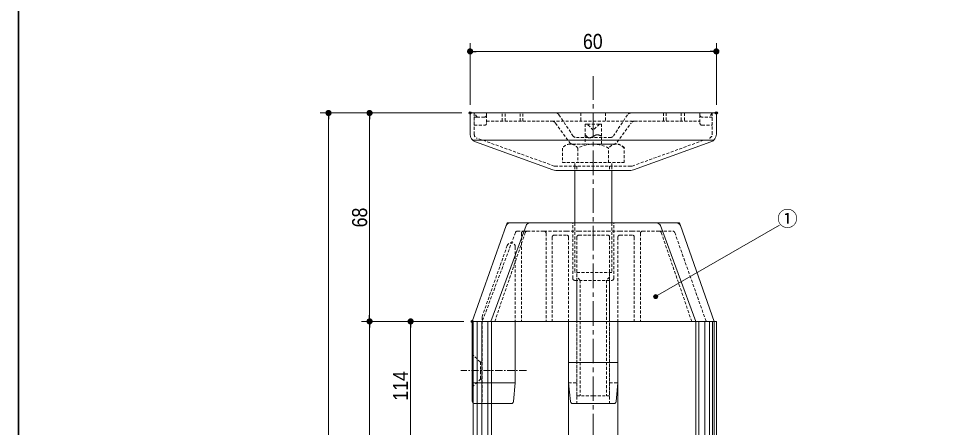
# Model space of a CAD drawing. Units: millimetres on the paper. Extents: x -396 to 396, y -304 to 304.
# Drawn here: x -368.8 to -141.5, y -39.4 to 60.2 of the extents above; entities that cross this region are included whole.
import ezdxf
from ezdxf.enums import TextEntityAlignment as Align

# ---------------------------------------------------------------- set-up
doc = ezdxf.new("R2010")
doc.units = ezdxf.units.MM
doc.header["$PDMODE"] = 32
doc.header["$PDSIZE"] = 0.5
for name, pattern in [('USER1', [10.5, 8, -0.5, 0.5, -0.5, 0.5, -0.5]), ('USER2', [2.91, 1.76, -0.4, 0.35, -0.4]), ('USER3', [1.11, 0.71, -0.4]), ('USER4', [9.172222, 5.997222, -1.058333, 1.058333, -1.058333])]:
    doc.linetypes.add(name, pattern=pattern)
for name, color, linetype, lineweight in [('0-0_2寸法-1', 7, 'Continuous', 15), ('0-1_0', 7, 'Continuous', 25), ('0-3_1図面枠', 7, 'Continuous', 20), ('0-4_2寸法-3', 7, 'Continuous', 15), ('0-5_3一般', 7, 'Continuous', 15)]:
    doc.layers.add(name, color=color, linetype=linetype, lineweight=lineweight)
doc.layers.add('0-2_Defpoints', color=7, linetype='Continuous')
doc.styles.add('ＭＳ Ｐゴシック', font='')
doc.styles.get('ＭＳ Ｐゴシック').set_extended_font_data('MS PGothic')

# ---------------------------------------------------------------- blocks, each defined once
blk = doc.blocks.new('グループ-2')
at = {"layer": '0-3_1図面枠', "lineweight": 35}
blk.add_lwpolyline([(-190, 277), (190, 277), (190, -277), (-190, -277)], close=True, dxfattribs=at)
blk = doc.blocks.new('図面枠')
at = {"layer": '0-3_1図面枠'}
blk.add_blockref('グループ-2', (0, 0), dxfattribs=at)
blk = doc.blocks.new('_Dot')
at = {"layer": '0-1_0'}
blk.add_line((-0.5, 0), (-1, 0), dxfattribs=at)
for points in [[(0, 0), (-0.5, 0), (-0.4961, 0.0627)], [(0, 0), (-0.4961, -0.0627), (-0.5, 0)], [(0, 0), (-0.4961, 0.0627), (-0.4843, 0.1243)], [(0, 0), (-0.4843, -0.1243), (-0.4961, -0.0627)], [(0, 0), (-0.4843, 0.1243), (-0.4649, 0.1841)], [(0, 0), (-0.4649, -0.1841), (-0.4843, -0.1243)], [(0, 0), (-0.4649, 0.1841), (-0.4382, 0.2409)], [(0, 0), (-0.4382, -0.2409), (-0.4649, -0.1841)], [(0, 0), (-0.4382, 0.2409), (-0.4045, 0.2939)], [(0, 0), (-0.4045, -0.2939), (-0.4382, -0.2409)], [(0, 0), (-0.4045, 0.2939), (-0.3645, 0.3423)], [(0, 0), (-0.3645, -0.3423), (-0.4045, -0.2939)], [(0, 0), (-0.3645, 0.3423), (-0.3187, 0.3853)], [(0, 0), (-0.3187, -0.3853), (-0.3645, -0.3423)], [(0, 0), (-0.3187, 0.3853), (-0.2679, 0.4222)], [(0, 0), (-0.2679, -0.4222), (-0.3187, -0.3853)], [(0, 0), (-0.2679, 0.4222), (-0.2129, 0.4524)], [(0, 0), (-0.2129, -0.4524), (-0.2679, -0.4222)], [(0, 0), (-0.2129, 0.4524), (-0.1545, 0.4755)], [(0, 0), (-0.1545, -0.4755), (-0.2129, -0.4524)], [(0, 0), (-0.1545, 0.4755), (-0.0937, 0.4911)], [(0, 0), (-0.0937, -0.4911), (-0.1545, -0.4755)], [(0, 0), (-0.0937, 0.4911), (-0.0314, 0.499)], [(0, 0), (-0.0314, -0.499), (-0.0937, -0.4911)], [(0, 0), (-0.0314, 0.499), (0.0314, 0.499)], [(0, 0), (0.0314, -0.499), (-0.0314, -0.499)], [(0, 0), (0.0314, 0.499), (0.0937, 0.4911)], [(0, 0), (0.0937, 0.4911), (0.1545, 0.4755)], [(0, 0), (0.1545, 0.4755), (0.2129, 0.4524)], [(0, 0), (0.2129, 0.4524), (0.2679, 0.4222)], [(0, 0), (0.2679, 0.4222), (0.3187, 0.3853)], [(0, 0), (0.3187, 0.3853), (0.3645, 0.3423)], [(0, 0), (0.3645, 0.3423), (0.4045, 0.2939)], [(0, 0), (0.4045, 0.2939), (0.4382, 0.2409)], [(0, 0), (0.4382, 0.2409), (0.4649, 0.1841)], [(0, 0), (0.4649, 0.1841), (0.4843, 0.1243)], [(0, 0), (0.4843, 0.1243), (0.4961, 0.0627)], [(0, 0), (0.4961, 0.0627), (0.5, 0)], [(0, 0), (0.0937, -0.4911), (0.0314, -0.499)], [(0, 0), (0.1545, -0.4755), (0.0937, -0.4911)], [(0, 0), (0.2129, -0.4524), (0.1545, -0.4755)], [(0, 0), (0.2679, -0.4222), (0.2129, -0.4524)], [(0, 0), (0.3187, -0.3853), (0.2679, -0.4222)], [(0, 0), (0.3645, -0.3423), (0.3187, -0.3853)], [(0, 0), (0.4045, -0.2939), (0.3645, -0.3423)], [(0, 0), (0.4382, -0.2409), (0.4045, -0.2939)], [(0, 0), (0.4649, -0.1841), (0.4382, -0.2409)], [(0, 0), (0.4843, -0.1243), (0.4649, -0.1841)], [(0, 0), (0.4961, -0.0627), (0.4843, -0.1243)], [(0, 0), (0.5, 0), (0.4961, -0.0627)]]:
    blk.add_solid(points, dxfattribs=at)
blk = doc.blocks.new('グループ-13')
at = {"layer": '0-5_3一般', "linetype": 'USER3'}
for p, q in [((-59.179, 37.22), (-76, 37.22)), ((-72.2, 35.22), (-72.2, 37.22)), ((-71.444, 35.22), (-71.444, 37.22)), ((-67.8, 35.22), (-67.8, 37.22)), ((-67.119, 35.22), (-67.119, 37.22)), ((-50, 37.22), (-59.179, 37.22)), ((-58.347, 36.775), (-54.941, 31.665)), ((-53, 37.22), (-53, 35.22)), ((-40.821, 37.22), (-50, 37.22)), ((-47, 37.22), (-47, 35.22)), ((-41.653, 36.775), (-45.059, 31.665)), ((-24, 37.22), (-40.821, 37.22)), ((-32.881, 37.22), (-32.881, 35.22)), ((-32.2, 37.22), (-32.2, 35.22)), ((-28.556, 37.22), (-28.556, 35.22)), ((-27.8, 37.22), (-27.8, 35.22)), ((-24, 37.22), (-24, 36.72)), ((-24, 36.72), (-24, 34.72)), ((-79, 36.22), (-79, 34.22)), ((-76.5, 36.22), (-79, 36.22)), ((-79, 34.22), (-76.5, 34.22)), ((-76, 35.22), (-60.035, 35.22)), ((-59.203, 34.775), (-55.797, 30.065)), ((-44.203, 30.065), (-40.797, 34.775)), ((-39.965, 35.22), (-24, 35.22)), ((-21, 36.22), (-23.5, 36.22)), ((-23.5, 34.22), (-21, 34.22)), ((-21, 34.22), (-21, 36.22)), ((-54.965, 29.62), (-50, 29.62)), ((-54.109, 31.22), (-45.891, 31.22)), ((-50, 29.62), (-45.035, 29.62))]:
    blk.add_line(p, q, dxfattribs=at)
for points in [[(-76, 37.22), (-76, 36.72), (-76, 34.72)], [(-60.035, 35.22), (-50, 35.22), (-39.965, 35.22)]]:
    blk.add_lwpolyline(points, dxfattribs=at)
for centre, radius, start, end in [((-76.5, 36.72), 0.5, 270, 0), ((-59.179, 36.22), 1, 33.69007, 90), ((-40.821, 36.22), 1, 90, 146.30993), ((-23.5, 36.72), 0.5, 180, 270), ((-76.5, 34.72), 0.5, 270, 0), ((-60.035, 34.22), 1, 33.69007, 90), ((-39.965, 34.22), 1, 90, 146.30993), ((-23.5, 34.72), 0.5, 180, 270), ((-54.965, 30.62), 1, 213.69007, 270), ((-54.109, 32.22), 1, 213.69007, 270), ((-45.891, 32.22), 1, 270, 326.30993), ((-45.035, 30.62), 1, 270, 326.30993)]:
    blk.add_arc(centre, radius, start, end, dxfattribs=at)
blk = doc.blocks.new('グループ-14')
at = {"layer": '0-5_3一般'}
for p, q in [((-79.5, -13.577), (-71.236, 9.757)), ((-66.382, 9.769), (-74.967, -13.577)), ((-71, 10.423), (-70.293, 10.423)), ((-70.293, 10.423), (-29.707, 10.423)), ((-33.618, 9.769), (-25.033, -13.577)), ((-28.764, 9.757), (-20.5, -13.577)), ((-79.5, -13.577), (-79.5, -33.077)), ((-20.5, -13.577), (-79.477, -13.577)), ((-69, -13.577), (-69, -28.577)), ((-56, -13.577), (-56, -28.577)), ((-44, -28.577), (-44, -13.577)), ((-56, -23.577), (-44, -23.577)), ((-79.5, -28.577), (-69, -28.577)), ((-69, -28.577), (-69.455, -33.126)), ((-56, -28.577), (-55.545, -33.126)), ((-44.455, -33.126), (-44, -28.577)), ((-79, -33.577), (-69.952, -33.577)), ((-55.048, -33.577), (-44.952, -33.577)), ((-79.5, -149.703), (-79.5, -169.203)), ((-69.952, -149.203), (-79, -149.203)), ((-69.455, -149.654), (-69, -154.203)), ((-55.545, -149.654), (-56, -154.203)), ((-44.952, -149.203), (-55.048, -149.203)), ((-44, -154.203), (-44.455, -149.654)), ((-69, -154.203), (-79.5, -154.203)), ((-69, -154.203), (-69, -169.203)), ((-56, -154.203), (-56, -169.203)), ((-44, -169.203), (-44, -154.203)), ((-44, -159.203), (-56, -159.203)), ((-71.236, -192.537), (-79.5, -169.203)), ((-79.477, -169.203), (-20.5, -169.203)), ((-74.967, -169.203), (-66.382, -192.548)), ((-25.033, -169.203), (-33.618, -192.548)), ((-20.5, -169.203), (-28.764, -192.537)), ((-70.293, -193.203), (-71, -193.203)), ((-29.707, -193.203), (-70.293, -193.203))]:
    blk.add_line(p, q, dxfattribs=at)
at = {"layer": '0-5_3一般', "linetype": 'USER1'}
for p, q in [((-71.236, 9.757), (-71, 10.423)), ((-29.707, 10.423), (-29, 10.423)), ((-29, 10.423), (-28.764, 9.757)), ((-71, -193.203), (-71.236, -192.537)), ((-28.764, -192.537), (-29, -193.203)), ((-29, -193.203), (-29.707, -193.203))]:
    blk.add_line(p, q, dxfattribs=at)
at = {"layer": '0-5_3一般', "linetype": 'USER3'}
for p, q in [((-55, -3.077), (-55, 10.423)), ((-45, -3.077), (-45, 10.423)), ((-68.965, 8.098), (-77.037, -13.577)), ((-66.557, 8.086), (-74, -13.577)), ((-68.497, 8.423), (-67, 8.423)), ((-67.5, 7.923), (-67.5, -13.577)), ((-67, 8.423), (-66.084, 8.423)), ((-66.084, 8.423), (-62, 8.423)), ((-62, 8.423), (-59.5, 8.423)), ((-61.5, 7.923), (-61.5, -13.577)), ((-60, 6.959), (-60, -13.577)), ((-59.5, 8.423), (-56.5, 8.423)), ((-59.5, 7.459), (-56.5, 7.459)), ((-56.5, 8.423), (-53.5, 8.423)), ((-56, 6.959), (-56, -13.577)), ((-54, 6.959), (-54, -33.577)), ((-53.5, 8.423), (-46.5, 8.423)), ((-53.5, 7.459), (-46.5, 7.459)), ((-46, 6.959), (-46, -33.577)), ((-44, 6.959), (-44, -13.577)), ((-43.5, 7.459), (-40.5, 7.459)), ((-40, 6.959), (-40, -13.577)), ((-38.5, 7.923), (-38.5, -13.577)), ((-33.916, 8.423), (-30.626, 8.423)), ((-33.443, 8.086), (-26, -13.577)), ((-30.154, 8.09), (-22.5, -13.577)), ((-70.943, 4.938), (-77.1, -12.447)), ((-69, 4.604), (-69, -13.577)), ((-54.5, -3.577), (-45.5, -3.577)), ((-54, -3.577), (-54, -13.577)), ((-53.2, -3.577), (-53.2, -13.577)), ((-46.8, -3.577), (-46.8, -13.577)), ((-46, -3.577), (-46, -13.577)), ((-77.1, -12.447), (-77.1, -33.577)), ((-77.5, -23.477), (-79.5, -21.577)), ((-77.5, -23.477), (-77.5, -27.677)), ((-77.5, -23.477), (-77.1, -23.477)), ((-79.5, -29.577), (-77.5, -27.677)), ((-77.5, -27.677), (-77.1, -27.677)), ((-56, -28.577), (-54, -28.577)), ((-46, -28.577), (-44, -28.577)), ((-77.1, -149.203), (-77.1, -170.333)), ((-54, -149.203), (-54, -189.738)), ((-46, -149.203), (-46, -189.738)), ((-77.5, -155.103), (-79.5, -153.203)), ((-54, -154.203), (-56, -154.203)), ((-44, -154.203), (-46, -154.203)), ((-77.1, -155.103), (-77.5, -155.103)), ((-77.5, -155.103), (-77.5, -159.303)), ((-79.5, -161.203), (-77.5, -159.303)), ((-77.1, -159.303), (-77.5, -159.303)), ((-77.1, -170.333), (-70.943, -187.718)), ((-77.037, -169.203), (-68.965, -190.878)), ((-74, -169.203), (-66.557, -190.866)), ((-69, -169.203), (-69, -187.384)), ((-67.5, -169.203), (-67.5, -190.703)), ((-61.5, -169.203), (-61.5, -190.703)), ((-60, -169.203), (-60, -189.738)), ((-56, -169.203), (-56, -189.738)), ((-54, -169.203), (-54, -179.203)), ((-53.2, -169.203), (-53.2, -179.203)), ((-46.8, -169.203), (-46.8, -179.203)), ((-46, -169.203), (-46, -179.203)), ((-44, -169.203), (-44, -189.738)), ((-40, -169.203), (-40, -189.738)), ((-38.5, -169.203), (-38.5, -190.703)), ((-26, -169.203), (-33.443, -190.866)), ((-22.5, -169.203), (-30.154, -190.87)), ((-45.5, -179.203), (-54.5, -179.203)), ((-55, -193.203), (-55, -179.703)), ((-45, -193.203), (-45, -179.703)), ((-56.5, -190.238), (-59.5, -190.238)), ((-46.5, -190.238), (-53.5, -190.238)), ((-40.5, -190.238), (-43.5, -190.238)), ((-67, -191.203), (-68.497, -191.203)), ((-66.084, -191.203), (-67, -191.203)), ((-62, -191.203), (-66.084, -191.203)), ((-59.5, -191.203), (-62, -191.203)), ((-56.5, -191.203), (-59.5, -191.203)), ((-53.5, -191.203), (-56.5, -191.203)), ((-46.5, -191.203), (-53.5, -191.203)), ((-30.626, -191.203), (-33.916, -191.203))]:
    blk.add_line(p, q, dxfattribs=at)
at = {"layer": '0-5_3一般', "linetype": 'USER2'}
for p, q in [((-66.283, -25.577), (-82.283, -25.577)), ((-82.283, -157.203), (-66.283, -157.203))]:
    blk.add_line(p, q, dxfattribs=at)
at = {"layer": '0-5_3一般', "linetype": 'USER3'}
for points in [[(-46.5, 8.423), (-43.5, 8.423), (-40.5, 8.423)], [(-40.5, 8.423), (-38, 8.423), (-33.916, 8.423)], [(-40.5, -191.203), (-43.5, -191.203), (-46.5, -191.203)], [(-33.916, -191.203), (-38, -191.203), (-40.5, -191.203)]]:
    blk.add_lwpolyline(points, dxfattribs=at)
at = {"layer": '0-5_3一般'}
for centre, radius, start, end in [((-70.293, 9.423), 1, 90, 160.49755), ((-65.443, 9.423), 1, 90, 159.81007), ((-34.557, 9.423), 1, 20.18993, 90), ((-29.707, 9.423), 1, 19.50245, 90), ((-79, -33.077), 0.5, 180, 270), ((-69.952, -33.077), 0.5, 270, 354.28941), ((-55.048, -33.077), 0.5, 185.71059, 270), ((-44.952, -33.077), 0.5, 270, 354.28941), ((-79, -149.703), 0.5, 90, 180), ((-69.952, -149.703), 0.5, 5.71059, 90), ((-55.048, -149.703), 0.5, 90, 174.28941), ((-44.952, -149.703), 0.5, 5.71059, 90), ((-70.293, -192.203), 1, 199.50245, 270), ((-65.443, -192.203), 1, 200.18993, 270), ((-34.557, -192.203), 1, 270, 339.81007), ((-29.707, -192.203), 1, 270, 340.49755)]:
    blk.add_arc(centre, radius, start, end, dxfattribs=at)
at = {"layer": '0-5_3一般', "linetype": 'USER3'}
for centre, radius, start, end in [((-68.497, 7.923), 0.5, 90, 159.57491), ((-67, 7.923), 0.5, 90, 180), ((-66.084, 7.923), 0.5, 90, 161.03815), ((-62, 7.923), 0.5, 0, 90), ((-59.5, 6.959), 0.5, 90, 180), ((-56.5, 6.959), 0.5, 0, 90), ((-53.5, 6.959), 0.5, 90, 180), ((-46.5, 6.959), 0.5, 0, 90), ((-43.5, 6.959), 0.5, 90, 180), ((-40.5, 6.959), 0.5, 0, 90), ((-38, 7.923), 0.5, 90, 180), ((-33.916, 7.923), 0.5, 18.96185, 90), ((-30.626, 7.923), 0.5, 19.45706, 90), ((-70, 4.604), 1, 0, 160.49755), ((-54.5, -3.077), 0.5, 180, 270), ((-45.5, -3.077), 0.5, 270, 0), ((-54.5, -179.703), 0.5, 90, 180), ((-45.5, -179.703), 0.5, 0, 90), ((-70, -187.384), 1, 199.50245, 0), ((-68.497, -190.703), 0.5, 200.42509, 270), ((-67, -190.703), 0.5, 180, 270), ((-66.084, -190.703), 0.5, 198.96185, 270), ((-62, -190.703), 0.5, 270, 0), ((-59.5, -189.738), 0.5, 180, 270), ((-56.5, -189.738), 0.5, 270, 0), ((-53.5, -189.738), 0.5, 180, 270), ((-46.5, -189.738), 0.5, 270, 0), ((-43.5, -189.738), 0.5, 180, 270), ((-40.5, -189.738), 0.5, 270, 0), ((-38, -190.703), 0.5, 180, 270), ((-33.916, -190.703), 0.5, 270, 341.03815), ((-30.626, -190.703), 0.5, 270, 340.54294)]:
    blk.add_arc(centre, radius, start, end, dxfattribs=at)
blk = doc.blocks.new('グループ-15')
at = {"layer": '0-5_3一般'}
for p, q in [((-80, 32.034), (-80, 37.22)), ((-20, 37.22), (-80, 37.22)), ((-20, 37.22), (-20, 32.034)), ((-79.415, 30.62), (-38.504, 30.62)), ((-59.824, 23.334), (-78.668, 30.148)), ((-40.176, 23.334), (-21.332, 30.148)), ((-38.504, 30.62), (-20.585, 30.62)), ((-40.844, 23.22), (-59.156, 23.22))]:
    blk.add_line(p, q, dxfattribs=at)
at = {"layer": '0-5_3一般', "linetype": 'USER3'}
for p, q in [((-79, 32.034), (-79, 37.22)), ((-21, 37.22), (-21, 32.034)), ((-59.49, 24.277), (-78.334, 31.091)), ((-40.51, 24.277), (-22.995, 30.62)), ((-40.844, 24.22), (-59.156, 24.22)), ((-54, 24.22), (-54, 23.22)), ((-54, 24.22), (-54, 23.22)), ((-46, 24.22), (-46, 23.22)), ((-46, 24.22), (-46, 23.22))]:
    blk.add_line(p, q, dxfattribs=at)
for points in [[(-79, 36.22), (-78.3, 36.22), (-79, 37.22)], [(-21, 37.22), (-21.7, 36.22), (-21, 36.22)]]:
    blk.add_lwpolyline(points, dxfattribs=at)
at = {"layer": '0-5_3一般'}
for centre, start, end in [((-78, 32.034), 180, 250.49755), ((-22, 32.034), 289.50245, 0), ((-59.156, 25.22), 250.49755, 270), ((-40.844, 25.22), 270, 289.50245)]:
    blk.add_arc(centre, 2, start, end, dxfattribs=at)
at = {"layer": '0-5_3一般', "linetype": 'USER3'}
for centre, start, end in [((-78, 32.034), 180, 250.49755), ((-22, 32.034), 289.50245, 0), ((-59.156, 25.22), 250.49755, 270), ((-40.844, 25.22), 270, 289.50245)]:
    blk.add_arc(centre, 1, start, end, dxfattribs=at)
blk = doc.blocks.new('グループ-16')
at = {"layer": '0-5_3一般', "linetype": 'USER3'}
for p, q in [((-52, 34.52), (-52, 31.966)), ((-51.5, 34.52), (-52, 34.52)), ((-48.5, 34.52), (-51.5, 34.52)), ((-48, 34.52), (-48.5, 34.52)), ((-48, 31.615), (-48, 34.52)), ((-52, 31.966), (-52, 29.62)), ((-44.371, 29.62), (-55.629, 29.62)), ((-48, 29.62), (-48, 31.615)), ((-42.411, 28.838), (-43.765, 29.62)), ((-57.506, 28.62), (-57.506, 25.12)), ((-53.753, 28.62), (-53.753, 25.12)), ((-46.247, 25.12), (-46.247, 28.62)), ((-54.5, 24.22), (-54.5, 25.12)), ((-45.5, 24.22), (-45.5, 25.12)), ((-54.5, 24.22), (-54.5, 23.22)), ((-45.5, 24.22), (-45.5, 23.22)), ((-54.5, 10.423), (-54.5, -1.677)), ((-45.5, 10.423), (-45.5, -1.677)), ((-45.5, -1.677), (-54.5, -1.677)), ((-54, -31.677), (-54, -1.677)), ((-46, -1.677), (-46, -31.677)), ((-53.2, -3.577), (-54, -2.777)), ((-46, -3.577), (-54, -3.577)), ((-53.2, -3.577), (-53.2, -31.677)), ((-46, -2.777), (-46.8, -3.577)), ((-46.8, -3.577), (-46.8, -31.677)), ((-54, -31.677), (-50, -31.677)), ((-50, -31.677), (-46, -31.677))]:
    blk.add_line(p, q, dxfattribs=at)
at = {"layer": '0-5_3一般'}
for p, q in [((-54.5, 23.22), (-54.5, 10.423)), ((-45.5, 23.22), (-45.5, 10.423))]:
    blk.add_line(p, q, dxfattribs=at)
at = {"layer": '0-5_3一般', "linetype": 'USER3'}
for points in [[(-48.5, 34.52), (-50, 33.02), (-51.5, 34.52)], [(-52, 31.966), (-51.967, 31.931), (-51.932, 31.894), (-51.897, 31.856), (-51.86, 31.818), (-51.822, 31.778), (-51.783, 31.737), (-51.743, 31.695), (-51.701, 31.652), (-51.659, 31.608), (-51.615, 31.563), (-51.57, 31.516), (-51.524, 31.469), (-51.476, 31.42), (-51.428, 31.371), (-51.378, 31.324), (-51.327, 31.282), (-51.275, 31.245), (-51.221, 31.215), (-51.166, 31.189), (-51.11, 31.169), (-51.053, 31.155), (-50.994, 31.146), (-50.934, 31.143), (-50.873, 31.145), (-50.811, 31.153), (-50.747, 31.166), (-50.682, 31.185), (-50.616, 31.209), (-50.549, 31.236), (-50.481, 31.265), (-50.413, 31.295), (-50.345, 31.327), (-50.276, 31.359), (-50.207, 31.393), (-50.137, 31.428), (-50.067, 31.464), (-49.996, 31.501), (-49.925, 31.54), (-49.854, 31.58)], [(-49.854, 31.58), (-49.782, 31.621), (-49.709, 31.663), (-49.637, 31.707), (-49.564, 31.748), (-49.492, 31.785), (-49.422, 31.818), (-49.352, 31.846), (-49.283, 31.869), (-49.215, 31.887), (-49.148, 31.901), (-49.082, 31.911), (-49.017, 31.915), (-48.952, 31.915), (-48.889, 31.91), (-48.826, 31.901), (-48.765, 31.887), (-48.704, 31.868), (-48.644, 31.847), (-48.586, 31.826), (-48.53, 31.806), (-48.474, 31.787), (-48.421, 31.768), (-48.368, 31.749), (-48.317, 31.731), (-48.268, 31.713), (-48.219, 31.695), (-48.173, 31.678), (-48.127, 31.662), (-48.083, 31.646), (-48.041, 31.63), (-48, 31.615), (-48, 31.615)], [(-57.506, 25.12), (-42.494, 25.12), (-42.494, 28.62)]]:
    blk.add_lwpolyline(points, dxfattribs=at)
for centre, radius, start, end in [((-55.629, 27.36), 2.26, 33.89024, 146.10976), ((-50, 22.078), 7.542, 60.15828, 119.84172), ((-44.371, 27.36), 2.26, 33.89024, 146.10976)]:
    blk.add_arc(centre, radius, start, end, dxfattribs=at)
at = {"layer": '0-5_3一般'}
for name in ['グループ-15', 'グループ-13', 'グループ-14']:
    blk.add_blockref(name, (0, 0), dxfattribs=at)
blk = doc.blocks.new('グループ-17')
at = {"layer": '0-5_3一般'}
for p, q in [((-78.304, -13.577), (-78.304, -169.203)), ((-77.179, -13.577), (-77.179, -169.203)), ((-75.713, -13.577), (-75.713, -169.203)), ((-74.763, -13.577), (-74.763, -169.203)), ((-56, -13.577), (-56, -169.203)), ((-44, -13.577), (-44, -169.203)), ((-25.033, -13.577), (-25.033, -169.203)), ((-24.287, -13.577), (-24.287, -169.203)), ((-22.821, -13.577), (-22.821, -169.203)), ((-21.696, -13.577), (-21.696, -169.203)), ((-20.933, -13.577), (-20.933, -169.203)), ((-20.548, -13.577), (-20.548, -169.203))]:
    blk.add_line(p, q, dxfattribs=at)
blk.add_lwpolyline([(-79.291, -169.203), (-20, -169.203), (-20, -13.577), (-79.291, -13.577)], close=True, dxfattribs=at)
blk = doc.blocks.new('グループ-19')
at = {"layer": '0-5_3一般', "linetype": 'USER4'}
blk.add_line((-50, -225.578), (-50, 46.183), dxfattribs=at)
at = {"layer": '0-5_3一般'}
for name in ['グループ-16', 'グループ-17']:
    blk.add_blockref(name, (0, 0), dxfattribs=at)
blk = doc.blocks.new('グループ-20')
at = {"layer": '0-5_3一般'}
blk.add_blockref('グループ-19', (0, 0), dxfattribs=at)

msp = doc.modelspace()

# ---------------------------------------------------------------- hatches: boundary and pattern name
at = {"layer": '0-4_2寸法-3'}
msp.add_hatch(color=256, dxfattribs=at).paths.add_polyline_path([(-213.049, -7.531, 1), (-214.051, -7.531, 1)])

# ---------------------------------------------------------------- linework, layer by layer
at = {"layer": '0-0_2寸法-1'}
for p, q in [((-258.75, 39.22), (-258.75, 54.22)), ((-198.75, 39.22), (-198.75, 54.22)), ((-200.251, 52.22), (-257.249, 52.22)), ((-285.25, 37.22), (-295.25, 37.22)), ((-260.75, 37.22), (-285.25, 37.22)), ((-293.25, -218.499), (-293.25, 35.719)), ((-283.25, 35.719), (-283.25, -12.076)), ((-260.25, -13.577), (-285.25, -13.577)), ((-275.25, -13.577), (-285.25, -13.577)), ((-260.25, -13.577), (-275.25, -13.577)), ((-283.25, -167.703), (-283.25, -15.077)), ((-273.25, -42.953), (-273.25, -15.077))]:
    msp.add_line(p, q, dxfattribs=at)
at = {"layer": '0-2_Defpoints'}
for p in [(-258.75, 52.22), (-293.25, 37.22), (-283.25, 37.22), (-258.75, 37.22), (-198.75, 37.22), (-283.25, -13.577), (-273.25, -13.577), (-258.25, -13.577)]:
    msp.add_point(p, dxfattribs=at)
at = {"layer": '0-4_2寸法-3'}
msp.add_line((-213.55, -7.531), (-183.358, 9.9), dxfattribs=at)
msp.add_circle((-213.55, -7.531), 0.501, dxfattribs=at)

# ---------------------------------------------------------------- block references
at = {"layer": '0-0_2寸法-1', "xscale": 1.500684, "yscale": 1.500684}
for p, rotation in [((-258.75, 52.22), 180), ((-293.25, 37.22), 90), ((-283.25, 37.22), 90), ((-283.25, -13.577), 270), ((-283.25, -13.577), 90), ((-273.25, -13.577), 90)]:
    msp.add_blockref('_Dot', p, dxfattribs=dict(at, rotation=rotation))
msp.add_blockref('_Dot', (-198.75, 52.22), dxfattribs=at)
at = {"layer": '0-3_1図面枠'}
msp.add_blockref('図面枠', (-178.75, 0), dxfattribs=at)
at = {"layer": '0-5_3一般'}
msp.add_blockref('グループ-20', (-178.75, 0), dxfattribs=at)

# ---------------------------------------------------------------- texts
at = {"layer": '0-0_2寸法-1', "style": 'ＭＳ Ｐゴシック', "width": 0.9}
msp.add_text('60', height=3.666, dxfattribs=at).set_placement((-231.258, 51.724), align=Align.BOTTOM_LEFT)
for s, p in [('68', (-282.744, 9.342)), ('114', (-272.754, -32.886))]:
    msp.add_text(s, height=3.666, rotation=90, dxfattribs=at).set_placement(p, align=Align.BOTTOM_LEFT)
at = {"layer": '0-4_2寸法-3', "style": 'ＭＳ Ｐゴシック'}
msp.add_text('①', height=3.666, dxfattribs=at).set_placement((-183.931, 8.527), align=Align.BOTTOM_LEFT)

doc.saveas('drawing.dxf')
